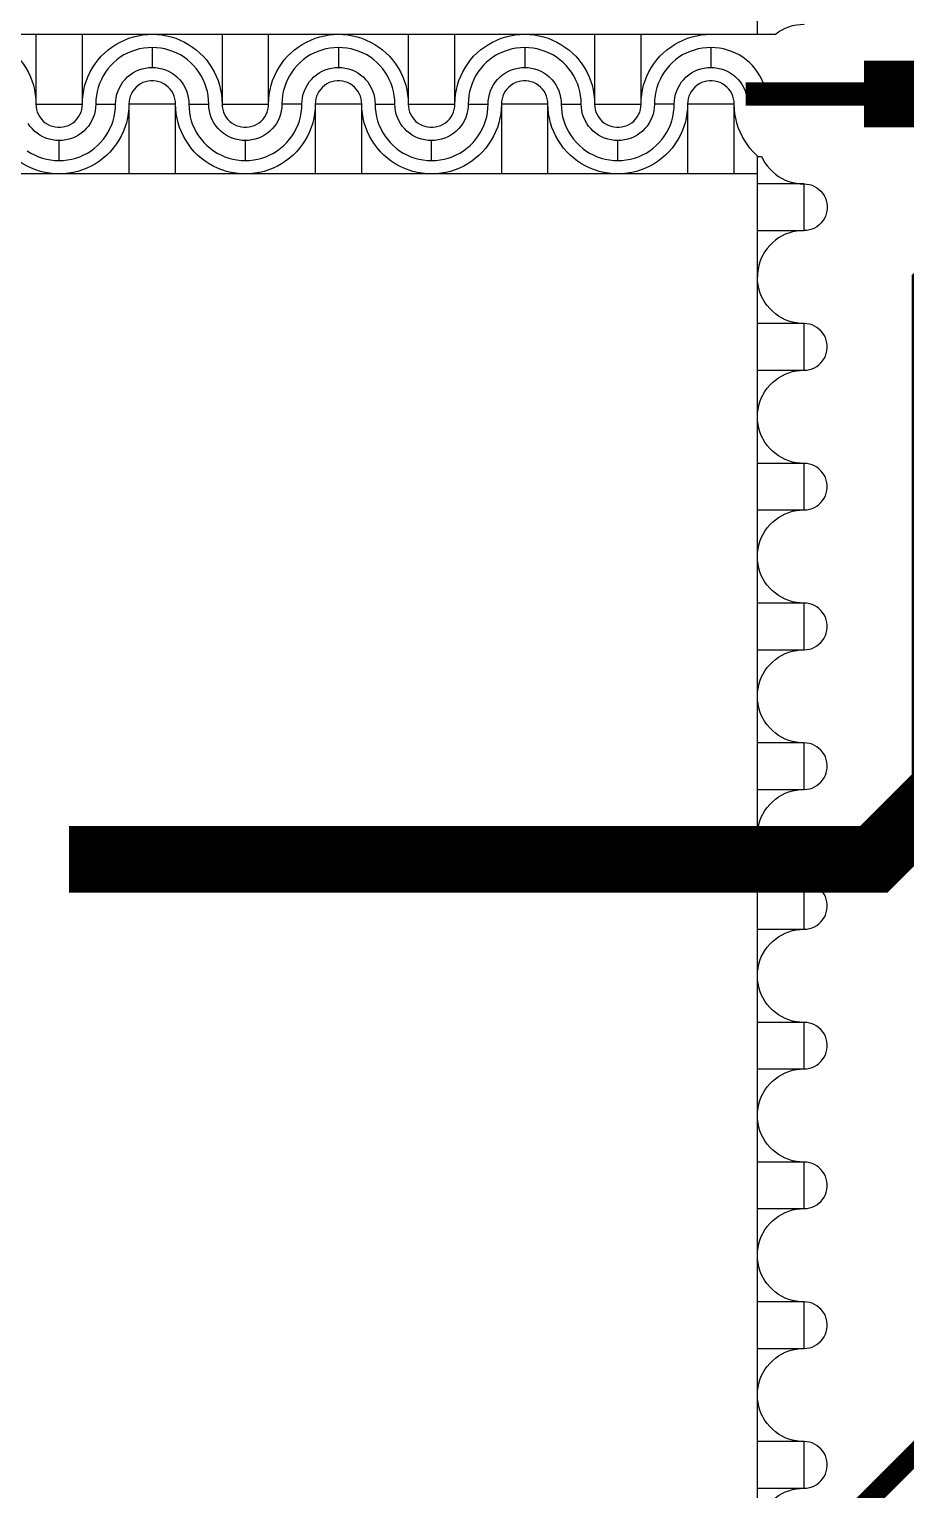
# Model space of a CAD drawing. Extents: x 190.8 to 267.1, y 124 to 174.8.
# Drawn here: x 232.27 to 233.588, y 154.998 to 157.193 of the extents above; entities that cross this region are included whole.
import ezdxf

# ---------------------------------------------------------------- set-up
doc = ezdxf.new("R2010")
doc.units = 0
doc.header["$MEASUREMENT"] = 0

msp = doc.modelspace()

# ---------------------------------------------------------------- linework, layer by layer
msp.add_line((231.2646, 157.1856), (233.3913, 157.1856))
for points in [[(233.3646, 157.1856), (233.3646, 159.2023)], [(232.1746, 157.1856), (232.1819, 157.1853), (232.1889, 157.1846), (232.1959, 157.1833), (232.2029, 157.1818), (232.2099, 157.1796), (232.2164, 157.1768), (232.2229, 157.1738), (232.2291, 157.1703), (232.2351, 157.1663), (232.2409, 157.1621), (232.2464, 157.1573), (232.2514, 157.1523), (232.2561, 157.1468), (232.2604, 157.1411), (232.2644, 157.1351), (232.2679, 157.1288), (232.2709, 157.1223), (232.2736, 157.1158), (232.2759, 157.1088), (232.2774, 157.1018), (232.2786, 157.0948), (232.2794, 157.0878), (232.2796, 157.0806)], [(232.2796, 157.1856), (232.2796, 157.0806), (232.3496, 157.0806), (232.3496, 157.1856)], [(232.3496, 157.0806), (232.3499, 157.0878), (232.3506, 157.0948), (232.3519, 157.1018), (232.3534, 157.1088), (232.3556, 157.1158), (232.3584, 157.1223), (232.3614, 157.1288), (232.3649, 157.1351), (232.3689, 157.1411), (232.3731, 157.1468), (232.3779, 157.1523), (232.3829, 157.1573), (232.3884, 157.1621), (232.3941, 157.1663), (232.4001, 157.1703), (232.4064, 157.1738), (232.4129, 157.1768), (232.4194, 157.1796), (232.4264, 157.1818), (232.4334, 157.1833), (232.4404, 157.1846), (232.4474, 157.1853), (232.4546, 157.1856)], [(232.4546, 157.1856), (232.4619, 157.1853), (232.4689, 157.1846), (232.4759, 157.1833), (232.4829, 157.1818), (232.4899, 157.1796), (232.4964, 157.1768), (232.5029, 157.1738), (232.5091, 157.1703), (232.5151, 157.1663), (232.5209, 157.1621), (232.5264, 157.1573), (232.5314, 157.1523), (232.5361, 157.1468), (232.5404, 157.1411), (232.5444, 157.1351), (232.5479, 157.1288), (232.5509, 157.1223), (232.5536, 157.1158), (232.5559, 157.1088), (232.5574, 157.1018), (232.5586, 157.0948), (232.5594, 157.0878), (232.5596, 157.0806)], [(232.5596, 157.1856), (232.5596, 157.0806), (232.6296, 157.0806), (232.6296, 157.1856)], [(232.6296, 157.0806), (232.6299, 157.0878), (232.6306, 157.0948), (232.6319, 157.1018), (232.6334, 157.1088), (232.6356, 157.1158), (232.6384, 157.1223), (232.6414, 157.1288), (232.6449, 157.1351), (232.6489, 157.1411), (232.6531, 157.1468), (232.6579, 157.1523), (232.6629, 157.1573), (232.6684, 157.1621), (232.6741, 157.1663), (232.6801, 157.1703), (232.6864, 157.1738), (232.6929, 157.1768), (232.6994, 157.1796), (232.7064, 157.1818), (232.7134, 157.1833), (232.7204, 157.1846), (232.7274, 157.1853), (232.7346, 157.1856)], [(232.7346, 157.1856), (232.7419, 157.1853), (232.7489, 157.1846), (232.7559, 157.1833), (232.7629, 157.1818), (232.7699, 157.1796), (232.7764, 157.1768), (232.7829, 157.1738), (232.7891, 157.1703), (232.7951, 157.1663), (232.8009, 157.1621), (232.8064, 157.1573), (232.8114, 157.1523), (232.8161, 157.1468), (232.8204, 157.1411), (232.8244, 157.1351), (232.8279, 157.1288), (232.8309, 157.1223), (232.8336, 157.1158), (232.8359, 157.1088), (232.8374, 157.1018), (232.8386, 157.0948), (232.8394, 157.0878), (232.8396, 157.0806)], [(232.8396, 157.1856), (232.8396, 157.0806), (232.9096, 157.0806), (232.9096, 157.1856)], [(232.9096, 157.0806), (232.9099, 157.0878), (232.9106, 157.0948), (232.9119, 157.1018), (232.9134, 157.1088), (232.9156, 157.1158), (232.9184, 157.1223), (232.9214, 157.1288), (232.9249, 157.1351), (232.9289, 157.1411), (232.9331, 157.1468), (232.9379, 157.1523), (232.9429, 157.1573), (232.9484, 157.1621), (232.9541, 157.1663), (232.9601, 157.1703), (232.9664, 157.1738), (232.9729, 157.1768), (232.9794, 157.1796), (232.9864, 157.1818), (232.9934, 157.1833), (233.0004, 157.1846), (233.0074, 157.1853), (233.0146, 157.1856)], [(233.0146, 157.1856), (233.0219, 157.1853), (233.0289, 157.1846), (233.0359, 157.1833), (233.0429, 157.1818), (233.0499, 157.1796), (233.0564, 157.1768), (233.0629, 157.1738), (233.0691, 157.1703), (233.0751, 157.1663), (233.0809, 157.1621), (233.0864, 157.1573), (233.0914, 157.1523), (233.0961, 157.1468), (233.1004, 157.1411), (233.1044, 157.1351), (233.1079, 157.1288), (233.1109, 157.1223), (233.1136, 157.1158), (233.1159, 157.1088), (233.1174, 157.1018), (233.1186, 157.0948), (233.1194, 157.0878), (233.1196, 157.0806)], [(233.1196, 157.1856), (233.1196, 157.0806), (233.1896, 157.0806), (233.1896, 157.1856)], [(233.1896, 157.0806), (233.1899, 157.0878), (233.1906, 157.0948), (233.1919, 157.1018), (233.1934, 157.1088), (233.1956, 157.1158), (233.1984, 157.1223), (233.2014, 157.1288), (233.2049, 157.1351), (233.2089, 157.1411), (233.2131, 157.1468), (233.2179, 157.1523), (233.2229, 157.1573), (233.2284, 157.1621), (233.2341, 157.1663), (233.2401, 157.1703), (233.2464, 157.1738), (233.2529, 157.1768), (233.2594, 157.1796), (233.2664, 157.1818), (233.2734, 157.1833), (233.2804, 157.1846), (233.2874, 157.1853), (233.2946, 157.1856)], [(233.3913, 157.1856), (233.3916, 157.1858), (233.3964, 157.1893), (233.4064, 157.1948), (233.4119, 157.1968), (233.4174, 157.1986), (233.4231, 157.1996), (233.4289, 157.2003), (233.4346, 157.2006)], [(232.4546, 157.1656), (232.4484, 157.1653), (232.4419, 157.1646), (232.4356, 157.1636), (232.4296, 157.1618), (232.4236, 157.1598), (232.4176, 157.1571), (232.4121, 157.1543), (232.4066, 157.1508), (232.4016, 157.1471), (232.3969, 157.1428), (232.3924, 157.1383), (232.3881, 157.1336), (232.3844, 157.1286), (232.3809, 157.1231), (232.3781, 157.1176), (232.3754, 157.1116), (232.3734, 157.1056), (232.3716, 157.0996), (232.3706, 157.0933), (232.3699, 157.0868), (232.3696, 157.0806), (232.3996, 157.0806), (232.3999, 157.0856), (232.4006, 157.0906), (232.4016, 157.0956), (232.4034, 157.1006), (232.4054, 157.1051), (232.4079, 157.1096), (232.4106, 157.1138), (232.4139, 157.1176), (232.4176, 157.1213), (232.4214, 157.1246), (232.4256, 157.1273), (232.4301, 157.1298), (232.4346, 157.1318), (232.4396, 157.1336), (232.4446, 157.1346), (232.4496, 157.1353), (232.4546, 157.1356)], [(232.7346, 157.1656), (232.7284, 157.1653), (232.7219, 157.1646), (232.7156, 157.1636), (232.7096, 157.1618), (232.7036, 157.1598), (232.6976, 157.1571), (232.6921, 157.1543), (232.6866, 157.1508), (232.6816, 157.1471), (232.6769, 157.1428), (232.6724, 157.1383), (232.6681, 157.1336), (232.6644, 157.1286), (232.6609, 157.1231), (232.6581, 157.1176), (232.6554, 157.1116), (232.6534, 157.1056), (232.6516, 157.0996), (232.6506, 157.0933), (232.6499, 157.0868), (232.6496, 157.0806)], [(233.0146, 157.1656), (233.0084, 157.1653), (233.0019, 157.1646), (232.9956, 157.1636), (232.9896, 157.1618), (232.9836, 157.1598), (232.9776, 157.1571), (232.9721, 157.1543), (232.9666, 157.1508), (232.9616, 157.1471), (232.9569, 157.1428), (232.9524, 157.1383), (232.9481, 157.1336), (232.9444, 157.1286), (232.9409, 157.1231), (232.9381, 157.1176), (232.9354, 157.1116), (232.9334, 157.1056), (232.9316, 157.0996), (232.9306, 157.0933), (232.9299, 157.0868), (232.9296, 157.0806), (232.9596, 157.0806), (232.9599, 157.0856), (232.9606, 157.0906), (232.9616, 157.0956), (232.9634, 157.1006), (232.9654, 157.1051), (232.9679, 157.1096), (232.9706, 157.1138), (232.9739, 157.1176), (232.9776, 157.1213), (232.9814, 157.1246), (232.9856, 157.1273), (232.9901, 157.1298), (232.9946, 157.1318), (232.9996, 157.1336), (233.0046, 157.1346), (233.0096, 157.1353), (233.0146, 157.1356)], [(233.2946, 157.1656), (233.2884, 157.1653), (233.2819, 157.1646), (233.2756, 157.1636), (233.2696, 157.1618), (233.2636, 157.1598), (233.2576, 157.1571), (233.2521, 157.1543), (233.2466, 157.1508), (233.2416, 157.1471), (233.2369, 157.1428), (233.2324, 157.1383), (233.2281, 157.1336), (233.2244, 157.1286), (233.2209, 157.1231), (233.2181, 157.1176), (233.2154, 157.1116), (233.2134, 157.1056), (233.2116, 157.0996), (233.2106, 157.0933), (233.2099, 157.0868), (233.2096, 157.0806)], [(232.6796, 157.0806), (232.6799, 157.0856), (232.6806, 157.0906), (232.6816, 157.0956), (232.6834, 157.1006), (232.6854, 157.1051), (232.6879, 157.1096), (232.6906, 157.1138), (232.6939, 157.1176), (232.6976, 157.1213), (232.7014, 157.1246), (232.7056, 157.1273), (232.7101, 157.1298), (232.7146, 157.1318), (232.7196, 157.1336), (232.7246, 157.1346), (232.7296, 157.1353), (232.7346, 157.1356)], [(233.2396, 157.0806), (233.2399, 157.0856), (233.2406, 157.0906), (233.2416, 157.0956), (233.2434, 157.1006), (233.2454, 157.1051), (233.2479, 157.1096), (233.2506, 157.1138), (233.2539, 157.1176), (233.2576, 157.1213), (233.2614, 157.1246), (233.2656, 157.1273), (233.2701, 157.1298), (233.2746, 157.1318), (233.2796, 157.1336), (233.2846, 157.1346), (233.2896, 157.1353), (233.2946, 157.1356)], [(232.4896, 157.0806), (232.4894, 157.0846), (232.4886, 157.0886), (232.4876, 157.0926), (232.4859, 157.0963), (232.4839, 157.0998), (232.4814, 157.1031), (232.4786, 157.1061), (232.4756, 157.1086), (232.4721, 157.1108), (232.4684, 157.1128), (232.4646, 157.1141), (232.4606, 157.1151), (232.4566, 157.1156), (232.4526, 157.1156), (232.4486, 157.1151), (232.4446, 157.1141), (232.4406, 157.1128), (232.4371, 157.1108), (232.4336, 157.1086), (232.4306, 157.1061), (232.4279, 157.1031), (232.4254, 157.0998), (232.4234, 157.0963), (232.4216, 157.0926), (232.4206, 157.0886), (232.4199, 157.0846), (232.4196, 157.0806)], [(232.7696, 157.0806), (232.7694, 157.0846), (232.7686, 157.0886), (232.7676, 157.0926), (232.7659, 157.0963), (232.7639, 157.0998), (232.7614, 157.1031), (232.7586, 157.1061), (232.7556, 157.1086), (232.7521, 157.1108), (232.7484, 157.1128), (232.7446, 157.1141), (232.7406, 157.1151), (232.7366, 157.1156), (232.7326, 157.1156), (232.7286, 157.1151), (232.7246, 157.1141), (232.7206, 157.1128), (232.7171, 157.1108), (232.7136, 157.1086), (232.7106, 157.1061), (232.7079, 157.1031), (232.7054, 157.0998), (232.7034, 157.0963), (232.7016, 157.0926), (232.7006, 157.0886), (232.6999, 157.0846), (232.6996, 157.0806)], [(233.0496, 157.0806), (233.0494, 157.0846), (233.0486, 157.0886), (233.0476, 157.0926), (233.0459, 157.0963), (233.0439, 157.0998), (233.0414, 157.1031), (233.0386, 157.1061), (233.0356, 157.1086), (233.0321, 157.1108), (233.0284, 157.1128), (233.0246, 157.1141), (233.0206, 157.1151), (233.0166, 157.1156), (233.0126, 157.1156), (233.0086, 157.1151), (233.0046, 157.1141), (233.0006, 157.1128), (232.9971, 157.1108), (232.9936, 157.1086), (232.9906, 157.1061), (232.9879, 157.1031), (232.9854, 157.0998), (232.9834, 157.0963), (232.9816, 157.0926), (232.9806, 157.0886), (232.9799, 157.0846), (232.9796, 157.0806)], [(233.3296, 157.0806), (233.3294, 157.0846), (233.3286, 157.0886), (233.3276, 157.0926), (233.3259, 157.0963), (233.3239, 157.0998), (233.3214, 157.1031), (233.3186, 157.1061), (233.3156, 157.1086), (233.3121, 157.1108), (233.3084, 157.1128), (233.3046, 157.1141), (233.3006, 157.1151), (233.2966, 157.1156), (233.2926, 157.1156), (233.2886, 157.1151), (233.2846, 157.1141), (233.2806, 157.1128), (233.2771, 157.1108), (233.2736, 157.1086), (233.2706, 157.1061), (233.2679, 157.1031), (233.2654, 157.0998), (233.2634, 157.0963), (233.2616, 157.0926), (233.2606, 157.0886), (233.2599, 157.0846), (233.2596, 157.0806)], [(232.3146, 156.9756), (232.3074, 156.9758), (232.3004, 156.9766), (232.2934, 156.9778), (232.2864, 156.9793), (232.2794, 156.9816), (232.2729, 156.9843), (232.2664, 156.9873), (232.2601, 156.9908), (232.2541, 156.9948), (232.2484, 156.9991), (232.2429, 157.0038), (232.2379, 157.0088), (232.2331, 157.0143), (232.2289, 157.0201), (232.2249, 157.0261), (232.2214, 157.0323), (232.2184, 157.0388), (232.2156, 157.0453), (232.2134, 157.0523), (232.2119, 157.0593), (232.2106, 157.0663), (232.2099, 157.0733), (232.2096, 157.0806)], [(232.2796, 157.0806), (232.2799, 157.0766), (232.2806, 157.0726), (232.2816, 157.0686), (232.2834, 157.0648), (232.2854, 157.0613), (232.2879, 157.0581), (232.2906, 157.0551), (232.2936, 157.0526), (232.2971, 157.0503), (232.3009, 157.0483), (232.3046, 157.0471), (232.3086, 157.0461), (232.3126, 157.0456), (232.3166, 157.0456), (232.3206, 157.0461), (232.3246, 157.0471), (232.3286, 157.0483), (232.3321, 157.0503), (232.3356, 157.0526), (232.3386, 157.0551), (232.3414, 157.0581), (232.3439, 157.0613), (232.3459, 157.0648), (232.3476, 157.0686), (232.3486, 157.0726), (232.3494, 157.0766), (232.3496, 157.0806)], [(232.3696, 157.0806), (232.3694, 157.0756), (232.3686, 157.0706), (232.3676, 157.0656), (232.3659, 157.0606), (232.3639, 157.0561), (232.3614, 157.0516), (232.3586, 157.0473), (232.3554, 157.0436), (232.3516, 157.0398), (232.3479, 157.0366), (232.3436, 157.0338), (232.3391, 157.0313), (232.3346, 157.0293), (232.3296, 157.0276), (232.3246, 157.0266), (232.3196, 157.0258), (232.3146, 157.0256)], [(232.4196, 157.0806), (232.4194, 157.0733), (232.4186, 157.0663), (232.4174, 157.0593), (232.4159, 157.0523), (232.4136, 157.0453), (232.4109, 157.0388), (232.4079, 157.0323), (232.4044, 157.0261), (232.4004, 157.0201), (232.3961, 157.0143), (232.3914, 157.0088), (232.3864, 157.0038), (232.3809, 156.9991), (232.3751, 156.9948), (232.3691, 156.9908), (232.3629, 156.9873), (232.3564, 156.9843), (232.3499, 156.9816), (232.3429, 156.9793), (232.3359, 156.9778), (232.3289, 156.9766), (232.3219, 156.9758), (232.3146, 156.9756)], [(232.3146, 156.9956), (232.3209, 156.9958), (232.3274, 156.9966), (232.3336, 156.9976), (232.3396, 156.9993), (232.3456, 157.0013), (232.3516, 157.0041), (232.3571, 157.0068), (232.3626, 157.0103), (232.3676, 157.0141), (232.3724, 157.0183), (232.3769, 157.0228), (232.3811, 157.0276), (232.3849, 157.0326), (232.3884, 157.0381), (232.3911, 157.0436), (232.3939, 157.0496), (232.3959, 157.0556), (232.3976, 157.0616), (232.3986, 157.0678), (232.3994, 157.0743), (232.3996, 157.0806)], [(232.4896, 156.9756), (232.4896, 157.0806), (232.4196, 157.0806), (232.4196, 156.9756)], [(232.5946, 156.9756), (232.5874, 156.9758), (232.5804, 156.9766), (232.5734, 156.9778), (232.5664, 156.9793), (232.5594, 156.9816), (232.5529, 156.9843), (232.5464, 156.9873), (232.5401, 156.9908), (232.5341, 156.9948), (232.5284, 156.9991), (232.5229, 157.0038), (232.5179, 157.0088), (232.5131, 157.0143), (232.5089, 157.0201), (232.5049, 157.0261), (232.5014, 157.0323), (232.4984, 157.0388), (232.4956, 157.0453), (232.4934, 157.0523), (232.4919, 157.0593), (232.4906, 157.0663), (232.4899, 157.0733), (232.4896, 157.0806)], [(232.5096, 157.0806), (232.5099, 157.0743), (232.5106, 157.0678), (232.5116, 157.0616), (232.5134, 157.0556), (232.5154, 157.0496), (232.5181, 157.0436), (232.5209, 157.0381), (232.5244, 157.0326), (232.5281, 157.0276), (232.5324, 157.0228), (232.5369, 157.0183), (232.5416, 157.0141), (232.5466, 157.0103), (232.5521, 157.0068), (232.5576, 157.0041), (232.5636, 157.0013), (232.5696, 156.9993), (232.5756, 156.9976), (232.5819, 156.9966), (232.5884, 156.9958), (232.5946, 156.9956), (232.5946, 157.0256), (232.5896, 157.0258), (232.5846, 157.0266), (232.5796, 157.0276), (232.5746, 157.0293), (232.5701, 157.0313), (232.5656, 157.0338), (232.5614, 157.0366), (232.5576, 157.0398), (232.5539, 157.0436), (232.5506, 157.0473), (232.5479, 157.0516), (232.5454, 157.0561), (232.5434, 157.0606), (232.5416, 157.0656), (232.5406, 157.0706), (232.5399, 157.0756), (232.5396, 157.0806)], [(232.5596, 157.0806), (232.5599, 157.0766), (232.5606, 157.0726), (232.5616, 157.0686), (232.5634, 157.0648), (232.5654, 157.0613), (232.5679, 157.0581), (232.5706, 157.0551), (232.5736, 157.0526), (232.5771, 157.0503), (232.5809, 157.0483), (232.5846, 157.0471), (232.5886, 157.0461), (232.5926, 157.0456), (232.5966, 157.0456), (232.6006, 157.0461), (232.6046, 157.0471), (232.6086, 157.0483), (232.6121, 157.0503), (232.6156, 157.0526), (232.6186, 157.0551), (232.6214, 157.0581), (232.6239, 157.0613), (232.6259, 157.0648), (232.6276, 157.0686), (232.6286, 157.0726), (232.6294, 157.0766), (232.6296, 157.0806)], [(232.5946, 156.9956), (232.6009, 156.9958), (232.6074, 156.9966), (232.6136, 156.9976), (232.6196, 156.9993), (232.6256, 157.0013), (232.6316, 157.0041), (232.6371, 157.0068), (232.6426, 157.0103), (232.6476, 157.0141), (232.6524, 157.0183), (232.6569, 157.0228), (232.6611, 157.0276), (232.6649, 157.0326), (232.6684, 157.0381), (232.6711, 157.0436), (232.6739, 157.0496), (232.6759, 157.0556), (232.6776, 157.0616), (232.6786, 157.0678), (232.6794, 157.0743), (232.6796, 157.0806), (232.6496, 157.0806), (232.6494, 157.0756), (232.6486, 157.0706), (232.6476, 157.0656), (232.6459, 157.0606), (232.6439, 157.0561), (232.6414, 157.0516), (232.6386, 157.0473), (232.6354, 157.0436), (232.6316, 157.0398), (232.6279, 157.0366), (232.6236, 157.0338), (232.6191, 157.0313), (232.6146, 157.0293), (232.6096, 157.0276), (232.6046, 157.0266), (232.5996, 157.0258), (232.5946, 157.0256)], [(232.6996, 157.0806), (232.6994, 157.0733), (232.6986, 157.0663), (232.6974, 157.0593), (232.6959, 157.0523), (232.6936, 157.0453), (232.6909, 157.0388), (232.6879, 157.0323), (232.6844, 157.0261), (232.6804, 157.0201), (232.6761, 157.0143), (232.6714, 157.0088), (232.6664, 157.0038), (232.6609, 156.9991), (232.6551, 156.9948), (232.6491, 156.9908), (232.6429, 156.9873), (232.6364, 156.9843), (232.6299, 156.9816), (232.6229, 156.9793), (232.6159, 156.9778), (232.6089, 156.9766), (232.6019, 156.9758), (232.5946, 156.9756)], [(232.7696, 156.9756), (232.7696, 157.0806), (232.6996, 157.0806), (232.6996, 156.9756)], [(232.8746, 156.9756), (232.8674, 156.9758), (232.8604, 156.9766), (232.8534, 156.9778), (232.8464, 156.9793), (232.8394, 156.9816), (232.8329, 156.9843), (232.8264, 156.9873), (232.8201, 156.9908), (232.8141, 156.9948), (232.8084, 156.9991), (232.8029, 157.0038), (232.7979, 157.0088), (232.7931, 157.0143), (232.7889, 157.0201), (232.7849, 157.0261), (232.7814, 157.0323), (232.7784, 157.0388), (232.7756, 157.0453), (232.7734, 157.0523), (232.7719, 157.0593), (232.7706, 157.0663), (232.7699, 157.0733), (232.7696, 157.0806)], [(232.7896, 157.0806), (232.7899, 157.0743), (232.7906, 157.0678), (232.7916, 157.0616), (232.7934, 157.0556), (232.7954, 157.0496), (232.7981, 157.0436), (232.8009, 157.0381), (232.8044, 157.0326), (232.8081, 157.0276), (232.8124, 157.0228), (232.8169, 157.0183), (232.8216, 157.0141), (232.8266, 157.0103), (232.8321, 157.0068), (232.8376, 157.0041), (232.8436, 157.0013), (232.8496, 156.9993), (232.8556, 156.9976), (232.8619, 156.9966), (232.8684, 156.9958), (232.8746, 156.9956), (232.8746, 157.0256), (232.8696, 157.0258), (232.8646, 157.0266), (232.8596, 157.0276), (232.8546, 157.0293), (232.8501, 157.0313), (232.8456, 157.0338), (232.8414, 157.0366), (232.8376, 157.0398), (232.8339, 157.0436), (232.8306, 157.0473), (232.8279, 157.0516), (232.8254, 157.0561), (232.8234, 157.0606), (232.8216, 157.0656), (232.8206, 157.0706), (232.8199, 157.0756), (232.8196, 157.0806)], [(232.8396, 157.0806), (232.8399, 157.0766), (232.8406, 157.0726), (232.8416, 157.0686), (232.8434, 157.0648), (232.8454, 157.0613), (232.8479, 157.0581), (232.8506, 157.0551), (232.8536, 157.0526), (232.8571, 157.0503), (232.8609, 157.0483), (232.8646, 157.0471), (232.8686, 157.0461), (232.8726, 157.0456), (232.8766, 157.0456), (232.8806, 157.0461), (232.8846, 157.0471), (232.8886, 157.0483), (232.8921, 157.0503), (232.8956, 157.0526), (232.8986, 157.0551), (232.9014, 157.0581), (232.9039, 157.0613), (232.9059, 157.0648), (232.9076, 157.0686), (232.9086, 157.0726), (232.9094, 157.0766), (232.9096, 157.0806)], [(232.9296, 157.0806), (232.9294, 157.0756), (232.9286, 157.0706), (232.9276, 157.0656), (232.9259, 157.0606), (232.9239, 157.0561), (232.9214, 157.0516), (232.9186, 157.0473), (232.9154, 157.0436), (232.9116, 157.0398), (232.9079, 157.0366), (232.9036, 157.0338), (232.8991, 157.0313), (232.8946, 157.0293), (232.8896, 157.0276), (232.8846, 157.0266), (232.8796, 157.0258), (232.8746, 157.0256)], [(232.9796, 157.0806), (232.9794, 157.0733), (232.9786, 157.0663), (232.9774, 157.0593), (232.9759, 157.0523), (232.9736, 157.0453), (232.9709, 157.0388), (232.9679, 157.0323), (232.9644, 157.0261), (232.9604, 157.0201), (232.9561, 157.0143), (232.9514, 157.0088), (232.9464, 157.0038), (232.9409, 156.9991), (232.9351, 156.9948), (232.9291, 156.9908), (232.9229, 156.9873), (232.9164, 156.9843), (232.9099, 156.9816), (232.9029, 156.9793), (232.8959, 156.9778), (232.8889, 156.9766), (232.8819, 156.9758), (232.8746, 156.9756)], [(232.8746, 156.9956), (232.8809, 156.9958), (232.8874, 156.9966), (232.8936, 156.9976), (232.8996, 156.9993), (232.9056, 157.0013), (232.9116, 157.0041), (232.9171, 157.0068), (232.9226, 157.0103), (232.9276, 157.0141), (232.9324, 157.0183), (232.9369, 157.0228), (232.9411, 157.0276), (232.9449, 157.0326), (232.9484, 157.0381), (232.9511, 157.0436), (232.9539, 157.0496), (232.9559, 157.0556), (232.9576, 157.0616), (232.9586, 157.0678), (232.9594, 157.0743), (232.9596, 157.0806)], [(233.0496, 156.9756), (233.0496, 157.0806), (232.9796, 157.0806), (232.9796, 156.9756)], [(233.1546, 156.9756), (233.1474, 156.9758), (233.1404, 156.9766), (233.1334, 156.9778), (233.1264, 156.9793), (233.1194, 156.9816), (233.1129, 156.9843), (233.1064, 156.9873), (233.1001, 156.9908), (233.0941, 156.9948), (233.0884, 156.9991), (233.0829, 157.0038), (233.0779, 157.0088), (233.0731, 157.0143), (233.0689, 157.0201), (233.0649, 157.0261), (233.0614, 157.0323), (233.0584, 157.0388), (233.0556, 157.0453), (233.0534, 157.0523), (233.0519, 157.0593), (233.0506, 157.0663), (233.0499, 157.0733), (233.0496, 157.0806)], [(233.0696, 157.0806), (233.0699, 157.0743), (233.0706, 157.0678), (233.0716, 157.0616), (233.0734, 157.0556), (233.0754, 157.0496), (233.0781, 157.0436), (233.0809, 157.0381), (233.0844, 157.0326), (233.0881, 157.0276), (233.0924, 157.0228), (233.0969, 157.0183), (233.1016, 157.0141), (233.1066, 157.0103), (233.1121, 157.0068), (233.1176, 157.0041), (233.1236, 157.0013), (233.1296, 156.9993), (233.1356, 156.9976), (233.1419, 156.9966), (233.1484, 156.9958), (233.1546, 156.9956), (233.1546, 157.0256), (233.1496, 157.0258), (233.1446, 157.0266), (233.1396, 157.0276), (233.1346, 157.0293), (233.1301, 157.0313), (233.1256, 157.0338), (233.1214, 157.0366), (233.1176, 157.0398), (233.1139, 157.0436), (233.1106, 157.0473), (233.1079, 157.0516), (233.1054, 157.0561), (233.1034, 157.0606), (233.1016, 157.0656), (233.1006, 157.0706), (233.0999, 157.0756), (233.0996, 157.0806)], [(233.1196, 157.0806), (233.1199, 157.0766), (233.1206, 157.0726), (233.1216, 157.0686), (233.1234, 157.0648), (233.1254, 157.0613), (233.1279, 157.0581), (233.1306, 157.0551), (233.1336, 157.0526), (233.1371, 157.0503), (233.1409, 157.0483), (233.1446, 157.0471), (233.1486, 157.0461), (233.1526, 157.0456), (233.1566, 157.0456), (233.1606, 157.0461), (233.1646, 157.0471), (233.1686, 157.0483), (233.1721, 157.0503), (233.1756, 157.0526), (233.1786, 157.0551), (233.1814, 157.0581), (233.1839, 157.0613), (233.1859, 157.0648), (233.1876, 157.0686), (233.1886, 157.0726), (233.1894, 157.0766), (233.1896, 157.0806)], [(233.1546, 156.9956), (233.1609, 156.9958), (233.1674, 156.9966), (233.1736, 156.9976), (233.1796, 156.9993), (233.1856, 157.0013), (233.1916, 157.0041), (233.1971, 157.0068), (233.2026, 157.0103), (233.2076, 157.0141), (233.2124, 157.0183), (233.2169, 157.0228), (233.2211, 157.0276), (233.2249, 157.0326), (233.2284, 157.0381), (233.2311, 157.0436), (233.2339, 157.0496), (233.2359, 157.0556), (233.2376, 157.0616), (233.2386, 157.0678), (233.2394, 157.0743), (233.2396, 157.0806), (233.2096, 157.0806), (233.2094, 157.0756), (233.2086, 157.0706), (233.2076, 157.0656), (233.2059, 157.0606), (233.2039, 157.0561), (233.2014, 157.0516), (233.1986, 157.0473), (233.1954, 157.0436), (233.1916, 157.0398), (233.1879, 157.0366), (233.1836, 157.0338), (233.1791, 157.0313), (233.1746, 157.0293), (233.1696, 157.0276), (233.1646, 157.0266), (233.1596, 157.0258), (233.1546, 157.0256)], [(233.2596, 157.0806), (233.2594, 157.0733), (233.2586, 157.0663), (233.2574, 157.0593), (233.2559, 157.0523), (233.2536, 157.0453), (233.2509, 157.0388), (233.2479, 157.0323), (233.2444, 157.0261), (233.2404, 157.0201), (233.2361, 157.0143), (233.2314, 157.0088), (233.2264, 157.0038), (233.2209, 156.9991), (233.2151, 156.9948), (233.2091, 156.9908), (233.2029, 156.9873), (233.1964, 156.9843), (233.1899, 156.9816), (233.1829, 156.9793), (233.1759, 156.9778), (233.1689, 156.9766), (233.1619, 156.9758), (233.1546, 156.9756)], [(233.3296, 156.9756), (233.3296, 157.0806), (233.2596, 157.0806), (233.2596, 156.9756)], [(233.3646, 157.0023), (233.3629, 157.0038), (233.3579, 157.0088), (233.3531, 157.0143), (233.3489, 157.0201), (233.3449, 157.0261), (233.3414, 157.0323), (233.3384, 157.0388), (233.3356, 157.0453), (233.3334, 157.0523), (233.3319, 157.0593), (233.3306, 157.0663), (233.3299, 157.0733), (233.3296, 157.0806)], [(232.2666, 157.0103), (232.2721, 157.0068), (232.2776, 157.0041), (232.2836, 157.0013), (232.2896, 156.9993), (232.2956, 156.9976), (232.3019, 156.9966), (232.3084, 156.9958), (232.3146, 156.9956), (232.3146, 157.0256), (232.3096, 157.0258), (232.3046, 157.0266), (232.2996, 157.0276), (232.2946, 157.0293), (232.2901, 157.0313), (232.2856, 157.0338), (232.2814, 157.0366), (232.2776, 157.0398), (232.2739, 157.0436), (232.2706, 157.0473), (232.2679, 157.0516)], [(233.3646, 154.9856), (233.3646, 157.0023)], [(233.3646, 157.0016), (233.3708, 157.0016), (233.3759, 156.9923), (233.3794, 156.9876), (233.3831, 156.9831), (233.3871, 156.9791), (233.3916, 156.9753), (233.3964, 156.9718), (233.4064, 156.9663), (233.4119, 156.9643), (233.4174, 156.9626), (233.4231, 156.9616), (233.4289, 156.9608), (233.4346, 156.9606)], [(233.3646, 156.9756), (231.2646, 156.9756)], [(233.3646, 156.8906), (233.4346, 156.8906), (233.4346, 156.9606), (233.3646, 156.9606)], [(233.4346, 156.9606), (233.4386, 156.9603), (233.4426, 156.9596), (233.4466, 156.9586), (233.4504, 156.9568), (233.4539, 156.9548), (233.4571, 156.9523), (233.4601, 156.9496), (233.4626, 156.9466), (233.4649, 156.9431), (233.4669, 156.9393), (233.4681, 156.9356), (233.4691, 156.9316), (233.4696, 156.9276), (233.4696, 156.9236), (233.4691, 156.9196), (233.4681, 156.9156), (233.4669, 156.9116), (233.4649, 156.9081), (233.4626, 156.9046), (233.4601, 156.9016), (233.4571, 156.8988), (233.4539, 156.8963), (233.4504, 156.8943), (233.4466, 156.8926), (233.4426, 156.8916), (233.4386, 156.8908), (233.4346, 156.8906)], [(233.4346, 156.8906), (233.4289, 156.8903), (233.4231, 156.8896), (233.4174, 156.8886), (233.4119, 156.8868), (233.4064, 156.8848), (233.3964, 156.8793), (233.3916, 156.8758), (233.3871, 156.8721), (233.3831, 156.8681), (233.3794, 156.8636), (233.3759, 156.8588), (233.3704, 156.8488), (233.3684, 156.8433), (233.3666, 156.8378), (233.3656, 156.8321), (233.3649, 156.8263), (233.3646, 156.8206)], [(233.4346, 156.7506), (233.4289, 156.7508), (233.4231, 156.7516), (233.4174, 156.7526), (233.4119, 156.7543), (233.4064, 156.7563), (233.3964, 156.7618), (233.3916, 156.7653), (233.3871, 156.7691), (233.3831, 156.7731), (233.3794, 156.7776), (233.3759, 156.7823), (233.3704, 156.7923), (233.3684, 156.7978), (233.3666, 156.8033), (233.3656, 156.8091), (233.3649, 156.8148), (233.3646, 156.8206)], [(233.3646, 156.6806), (233.4346, 156.6806), (233.4346, 156.7506), (233.3646, 156.7506)], [(233.4346, 156.6806), (233.4386, 156.6808), (233.4426, 156.6816), (233.4466, 156.6826), (233.4504, 156.6843), (233.4539, 156.6863), (233.4571, 156.6888), (233.4601, 156.6916), (233.4626, 156.6946), (233.4649, 156.6981), (233.4669, 156.7018), (233.4681, 156.7056), (233.4691, 156.7096), (233.4696, 156.7136), (233.4696, 156.7176), (233.4691, 156.7216), (233.4681, 156.7256), (233.4669, 156.7296), (233.4649, 156.7331), (233.4626, 156.7366), (233.4601, 156.7396), (233.4571, 156.7423), (233.4539, 156.7448), (233.4504, 156.7468), (233.4466, 156.7486), (233.4426, 156.7496), (233.4386, 156.7503), (233.4346, 156.7506)], [(233.3646, 156.6106), (233.3649, 156.6163), (233.3656, 156.6221), (233.3666, 156.6278), (233.3684, 156.6333), (233.3704, 156.6388), (233.3759, 156.6488), (233.3794, 156.6536), (233.3831, 156.6581), (233.3871, 156.6621), (233.3916, 156.6658), (233.3964, 156.6693), (233.4064, 156.6748), (233.4119, 156.6768), (233.4174, 156.6786), (233.4231, 156.6796), (233.4289, 156.6803), (233.4346, 156.6806)], [(233.4346, 156.5406), (233.4289, 156.5408), (233.4231, 156.5416), (233.4174, 156.5426), (233.4119, 156.5443), (233.4064, 156.5463), (233.3964, 156.5518), (233.3916, 156.5553), (233.3871, 156.5591), (233.3831, 156.5631), (233.3794, 156.5676), (233.3759, 156.5723), (233.3704, 156.5823), (233.3684, 156.5878), (233.3666, 156.5933), (233.3656, 156.5991), (233.3649, 156.6048), (233.3646, 156.6106)], [(233.3646, 156.4706), (233.4346, 156.4706), (233.4346, 156.5406), (233.3646, 156.5406)], [(233.4346, 156.4706), (233.4386, 156.4708), (233.4426, 156.4716), (233.4466, 156.4726), (233.4504, 156.4743), (233.4539, 156.4763), (233.4571, 156.4788), (233.4601, 156.4816), (233.4626, 156.4846), (233.4649, 156.4881), (233.4669, 156.4918), (233.4681, 156.4956), (233.4691, 156.4996), (233.4696, 156.5036), (233.4696, 156.5076), (233.4691, 156.5116), (233.4681, 156.5156), (233.4669, 156.5196), (233.4649, 156.5231), (233.4626, 156.5266), (233.4601, 156.5296), (233.4571, 156.5323), (233.4539, 156.5348), (233.4504, 156.5368), (233.4466, 156.5386), (233.4426, 156.5396), (233.4386, 156.5403), (233.4346, 156.5406)], [(233.3646, 156.4006), (233.3649, 156.4063), (233.3656, 156.4121), (233.3666, 156.4178), (233.3684, 156.4233), (233.3704, 156.4288), (233.3759, 156.4388), (233.3794, 156.4436), (233.3831, 156.4481), (233.3871, 156.4521), (233.3916, 156.4558), (233.3964, 156.4593), (233.4064, 156.4648), (233.4119, 156.4668), (233.4174, 156.4686), (233.4231, 156.4696), (233.4289, 156.4703), (233.4346, 156.4706)], [(233.4346, 156.3306), (233.4289, 156.3308), (233.4231, 156.3316), (233.4174, 156.3326), (233.4119, 156.3343), (233.4064, 156.3363), (233.3964, 156.3418), (233.3916, 156.3453), (233.3871, 156.3491), (233.3831, 156.3531), (233.3794, 156.3576), (233.3759, 156.3623), (233.3704, 156.3723), (233.3684, 156.3778), (233.3666, 156.3833), (233.3656, 156.3891), (233.3649, 156.3948), (233.3646, 156.4006)], [(233.3646, 156.2606), (233.4346, 156.2606), (233.4346, 156.3306), (233.3646, 156.3306)], [(233.4346, 156.2606), (233.4386, 156.2608), (233.4426, 156.2616), (233.4466, 156.2626), (233.4504, 156.2643), (233.4539, 156.2663), (233.4571, 156.2688), (233.4601, 156.2716), (233.4626, 156.2746), (233.4649, 156.2781), (233.4669, 156.2818), (233.4681, 156.2856), (233.4691, 156.2896), (233.4696, 156.2936), (233.4696, 156.2976), (233.4691, 156.3016), (233.4681, 156.3056), (233.4669, 156.3096), (233.4649, 156.3131), (233.4626, 156.3166), (233.4601, 156.3196), (233.4571, 156.3223), (233.4539, 156.3248), (233.4504, 156.3268), (233.4466, 156.3286), (233.4426, 156.3296), (233.4386, 156.3303), (233.4346, 156.3306)], [(233.3646, 156.1906), (233.3649, 156.1963), (233.3656, 156.2021), (233.3666, 156.2078), (233.3684, 156.2133), (233.3704, 156.2188), (233.3759, 156.2288), (233.3794, 156.2336), (233.3831, 156.2381), (233.3871, 156.2421), (233.3916, 156.2458), (233.3964, 156.2493), (233.4064, 156.2548), (233.4119, 156.2568), (233.4174, 156.2586), (233.4231, 156.2596), (233.4289, 156.2603), (233.4346, 156.2606)], [(233.4346, 156.1206), (233.4289, 156.1208), (233.4231, 156.1216), (233.4174, 156.1226), (233.4119, 156.1243), (233.4064, 156.1263), (233.3964, 156.1318), (233.3916, 156.1353), (233.3871, 156.1391), (233.3831, 156.1431), (233.3794, 156.1476), (233.3759, 156.1523), (233.3704, 156.1623), (233.3684, 156.1678), (233.3666, 156.1733), (233.3656, 156.1791), (233.3649, 156.1848), (233.3646, 156.1906)], [(233.3646, 156.0506), (233.4346, 156.0506), (233.4346, 156.1206), (233.3646, 156.1206)], [(233.4346, 156.0506), (233.4386, 156.0508), (233.4426, 156.0516), (233.4466, 156.0526), (233.4504, 156.0543), (233.4539, 156.0563), (233.4571, 156.0588), (233.4601, 156.0616), (233.4626, 156.0646), (233.4649, 156.0681), (233.4669, 156.0718), (233.4681, 156.0756), (233.4691, 156.0796), (233.4696, 156.0836), (233.4696, 156.0876), (233.4691, 156.0916), (233.4681, 156.0956), (233.4669, 156.0996), (233.4649, 156.1031), (233.4626, 156.1066), (233.4601, 156.1096), (233.4571, 156.1123), (233.4539, 156.1148), (233.4504, 156.1168), (233.4466, 156.1186), (233.4426, 156.1196), (233.4386, 156.1203), (233.4346, 156.1206)], [(233.3646, 155.9806), (233.3649, 155.9863), (233.3656, 155.9921), (233.3666, 155.9978), (233.3684, 156.0033), (233.3704, 156.0088), (233.3759, 156.0188), (233.3794, 156.0236), (233.3831, 156.0281), (233.3871, 156.0321), (233.3916, 156.0358), (233.3964, 156.0393), (233.4064, 156.0448), (233.4119, 156.0468), (233.4174, 156.0486), (233.4231, 156.0496), (233.4289, 156.0503), (233.4346, 156.0506)], [(233.4346, 155.9106), (233.4289, 155.9108), (233.4231, 155.9116), (233.4174, 155.9126), (233.4119, 155.9143), (233.4064, 155.9163), (233.3964, 155.9218), (233.3916, 155.9253), (233.3871, 155.9291), (233.3831, 155.9331), (233.3794, 155.9376), (233.3759, 155.9423), (233.3704, 155.9523), (233.3684, 155.9578), (233.3666, 155.9633), (233.3656, 155.9691), (233.3649, 155.9748), (233.3646, 155.9806)], [(233.3646, 155.8406), (233.4346, 155.8406), (233.4346, 155.9106), (233.3646, 155.9106)], [(233.4346, 155.8406), (233.4386, 155.8408), (233.4426, 155.8416), (233.4466, 155.8426), (233.4504, 155.8443), (233.4539, 155.8463), (233.4571, 155.8488), (233.4601, 155.8516), (233.4626, 155.8546), (233.4649, 155.8581), (233.4669, 155.8618), (233.4681, 155.8656), (233.4691, 155.8696), (233.4696, 155.8736), (233.4696, 155.8776), (233.4691, 155.8816), (233.4681, 155.8856), (233.4669, 155.8896), (233.4649, 155.8931), (233.4626, 155.8966), (233.4601, 155.8996), (233.4571, 155.9023), (233.4539, 155.9048), (233.4504, 155.9068), (233.4466, 155.9086), (233.4426, 155.9096), (233.4386, 155.9103), (233.4346, 155.9106)], [(233.3646, 155.7706), (233.3649, 155.7763), (233.3656, 155.7821), (233.3666, 155.7878), (233.3684, 155.7933), (233.3704, 155.7988), (233.3759, 155.8088), (233.3794, 155.8136), (233.3831, 155.8181), (233.3871, 155.8221), (233.3916, 155.8258), (233.3964, 155.8293), (233.4064, 155.8348), (233.4119, 155.8368), (233.4174, 155.8386), (233.4231, 155.8396), (233.4289, 155.8403), (233.4346, 155.8406)], [(233.4346, 155.7006), (233.4289, 155.7008), (233.4231, 155.7016), (233.4174, 155.7026), (233.4119, 155.7043), (233.4064, 155.7063), (233.3964, 155.7118), (233.3916, 155.7153), (233.3871, 155.7191), (233.3831, 155.7231), (233.3794, 155.7276), (233.3759, 155.7323), (233.3704, 155.7423), (233.3684, 155.7478), (233.3666, 155.7533), (233.3656, 155.7591), (233.3649, 155.7648), (233.3646, 155.7706)], [(233.3646, 155.6306), (233.4346, 155.6306), (233.4346, 155.7006), (233.3646, 155.7006)], [(233.4346, 155.6306), (233.4386, 155.6308), (233.4426, 155.6316), (233.4466, 155.6326), (233.4504, 155.6343), (233.4539, 155.6363), (233.4571, 155.6388), (233.4601, 155.6416), (233.4626, 155.6446), (233.4649, 155.6481), (233.4669, 155.6518), (233.4681, 155.6556), (233.4691, 155.6596), (233.4696, 155.6636), (233.4696, 155.6676), (233.4691, 155.6716), (233.4681, 155.6756), (233.4669, 155.6796), (233.4649, 155.6831), (233.4626, 155.6866), (233.4601, 155.6896), (233.4571, 155.6923), (233.4539, 155.6948), (233.4504, 155.6968), (233.4466, 155.6986), (233.4426, 155.6996), (233.4386, 155.7003), (233.4346, 155.7006)], [(233.3646, 155.5606), (233.3649, 155.5663), (233.3656, 155.5721), (233.3666, 155.5778), (233.3684, 155.5833), (233.3704, 155.5888), (233.3759, 155.5988), (233.3794, 155.6036), (233.3831, 155.6081), (233.3871, 155.6121), (233.3916, 155.6158), (233.3964, 155.6193), (233.4064, 155.6248), (233.4119, 155.6268), (233.4174, 155.6286), (233.4231, 155.6296), (233.4289, 155.6303), (233.4346, 155.6306)], [(233.4346, 155.4906), (233.4289, 155.4908), (233.4231, 155.4916), (233.4174, 155.4926), (233.4119, 155.4943), (233.4064, 155.4963), (233.3964, 155.5018), (233.3916, 155.5053), (233.3871, 155.5091), (233.3831, 155.5131), (233.3794, 155.5176), (233.3759, 155.5223), (233.3704, 155.5323), (233.3684, 155.5378), (233.3666, 155.5433), (233.3656, 155.5491), (233.3649, 155.5548), (233.3646, 155.5606)], [(233.3646, 155.4206), (233.4346, 155.4206), (233.4346, 155.4906), (233.3646, 155.4906)], [(233.4346, 155.4206), (233.4386, 155.4208), (233.4426, 155.4216), (233.4466, 155.4226), (233.4504, 155.4243), (233.4539, 155.4263), (233.4571, 155.4288), (233.4601, 155.4316), (233.4626, 155.4346), (233.4649, 155.4381), (233.4669, 155.4418), (233.4681, 155.4456), (233.4691, 155.4496), (233.4696, 155.4536), (233.4696, 155.4576), (233.4691, 155.4616), (233.4681, 155.4656), (233.4669, 155.4696), (233.4649, 155.4731), (233.4626, 155.4766), (233.4601, 155.4796), (233.4571, 155.4823), (233.4539, 155.4848), (233.4504, 155.4868), (233.4466, 155.4886), (233.4426, 155.4896), (233.4386, 155.4903), (233.4346, 155.4906)], [(233.3646, 155.3506), (233.3649, 155.3563), (233.3656, 155.3621), (233.3666, 155.3678), (233.3684, 155.3733), (233.3704, 155.3788), (233.3759, 155.3888), (233.3794, 155.3936), (233.3831, 155.3981), (233.3871, 155.4021), (233.3916, 155.4058), (233.3964, 155.4093), (233.4064, 155.4148), (233.4119, 155.4168), (233.4174, 155.4186), (233.4231, 155.4196), (233.4289, 155.4203), (233.4346, 155.4206)], [(233.4346, 155.2806), (233.4289, 155.2808), (233.4231, 155.2816), (233.4174, 155.2826), (233.4119, 155.2843), (233.4064, 155.2863), (233.3964, 155.2918), (233.3916, 155.2953), (233.3871, 155.2991), (233.3831, 155.3031), (233.3794, 155.3076), (233.3759, 155.3123), (233.3704, 155.3223), (233.3684, 155.3278), (233.3666, 155.3333), (233.3656, 155.3391), (233.3649, 155.3448), (233.3646, 155.3506)], [(233.3646, 155.2106), (233.4346, 155.2106), (233.4346, 155.2806), (233.3646, 155.2806)], [(233.4346, 155.2106), (233.4386, 155.2108), (233.4426, 155.2116), (233.4466, 155.2126), (233.4504, 155.2143), (233.4539, 155.2163), (233.4571, 155.2188), (233.4601, 155.2216), (233.4626, 155.2246), (233.4649, 155.2281), (233.4669, 155.2318), (233.4681, 155.2356), (233.4691, 155.2396), (233.4696, 155.2436), (233.4696, 155.2476), (233.4691, 155.2516), (233.4681, 155.2556), (233.4669, 155.2596), (233.4649, 155.2631), (233.4626, 155.2666), (233.4601, 155.2696), (233.4571, 155.2723), (233.4539, 155.2748), (233.4504, 155.2768), (233.4466, 155.2786), (233.4426, 155.2796), (233.4386, 155.2803), (233.4346, 155.2806)], [(233.3646, 155.1406), (233.3649, 155.1463), (233.3656, 155.1521), (233.3666, 155.1578), (233.3684, 155.1633), (233.3704, 155.1688), (233.3759, 155.1788), (233.3794, 155.1836), (233.3831, 155.1881), (233.3871, 155.1921), (233.3916, 155.1958), (233.3964, 155.1993), (233.4064, 155.2048), (233.4119, 155.2068), (233.4174, 155.2086), (233.4231, 155.2096), (233.4289, 155.2103), (233.4346, 155.2106)], [(233.4346, 155.0706), (233.4289, 155.0708), (233.4231, 155.0716), (233.4174, 155.0726), (233.4119, 155.0743), (233.4064, 155.0763), (233.3964, 155.0818), (233.3916, 155.0853), (233.3871, 155.0891), (233.3831, 155.0931), (233.3794, 155.0976), (233.3759, 155.1023), (233.3704, 155.1123), (233.3684, 155.1178), (233.3666, 155.1233), (233.3656, 155.1291), (233.3649, 155.1348), (233.3646, 155.1406)], [(233.3646, 155.0006), (233.4346, 155.0006), (233.4346, 155.0706), (233.3646, 155.0706)], [(233.4346, 155.0006), (233.4386, 155.0008), (233.4426, 155.0016), (233.4466, 155.0026), (233.4504, 155.0043), (233.4539, 155.0063), (233.4571, 155.0088), (233.4601, 155.0116), (233.4626, 155.0146), (233.4649, 155.0181), (233.4669, 155.0218), (233.4681, 155.0256), (233.4691, 155.0296), (233.4696, 155.0336), (233.4696, 155.0376), (233.4691, 155.0416), (233.4681, 155.0456), (233.4669, 155.0496), (233.4649, 155.0531), (233.4626, 155.0566), (233.4601, 155.0596), (233.4571, 155.0623), (233.4539, 155.0648), (233.4504, 155.0668), (233.4466, 155.0686), (233.4426, 155.0696), (233.4386, 155.0703), (233.4346, 155.0706)], [(233.3913, 154.9856), (233.3916, 154.9858), (233.3964, 154.9893), (233.4064, 154.9948), (233.4119, 154.9968), (233.4174, 154.9986), (233.4231, 154.9996), (233.4289, 155.0003), (233.4346, 155.0006)]]:
    msp.add_lwpolyline(points)
for points, const_width in [([(233.5249, 157.0957), (233.6249, 157.0957), (234.8446, 158.3016), (255.0023, 158.3016), (255.5194, 158.3881), (261.6627, 158.3881), (261.9746, 157.6697), (261.9746, 156.8157)], 0.1), ([(232.3296, 155.9457), (233.5396, 155.9457), (233.6464, 156.0525), (233.6464, 156.8025), (234.9439, 158.0898), (255.0023, 158.0898), (255.5194, 158.1531), (259.1619, 158.1531), (259.4346, 157.4507), (259.4346, 156.8055)], 0.1), ([(233.5431, 157.0957), (233.3471, 157.0957)], 0.035), ([(233.7656, 155.2456), (233.6646, 155.2456), (233.6646, 155.1156), (233.4446, 154.8956), (233.3496, 154.8956)], 0.03)]:
    msp.add_lwpolyline(points, dxfattribs=dict(const_width=const_width))
for points in [[(232.5396, 157.0806), (232.5394, 157.0868), (232.5386, 157.0933), (232.5376, 157.0996), (232.5359, 157.1056), (232.5339, 157.1116), (232.5311, 157.1176), (232.5284, 157.1231), (232.5249, 157.1286), (232.5211, 157.1336), (232.5169, 157.1383), (232.5124, 157.1428), (232.5076, 157.1471), (232.5026, 157.1508), (232.4971, 157.1543), (232.4916, 157.1571), (232.4856, 157.1598), (232.4796, 157.1618), (232.4736, 157.1636), (232.4674, 157.1646), (232.4609, 157.1653), (232.4546, 157.1656), (232.4546, 157.1356), (232.4596, 157.1353), (232.4646, 157.1346), (232.4696, 157.1336), (232.4746, 157.1318), (232.4791, 157.1298), (232.4836, 157.1273), (232.4879, 157.1246), (232.4916, 157.1213), (232.4954, 157.1176), (232.4986, 157.1138), (232.5014, 157.1096), (232.5039, 157.1051), (232.5059, 157.1006), (232.5076, 157.0956), (232.5086, 157.0906), (232.5094, 157.0856), (232.5096, 157.0806)], [(232.8196, 157.0806), (232.8194, 157.0868), (232.8186, 157.0933), (232.8176, 157.0996), (232.8159, 157.1056), (232.8139, 157.1116), (232.8111, 157.1176), (232.8084, 157.1231), (232.8049, 157.1286), (232.8011, 157.1336), (232.7969, 157.1383), (232.7924, 157.1428), (232.7876, 157.1471), (232.7826, 157.1508), (232.7771, 157.1543), (232.7716, 157.1571), (232.7656, 157.1598), (232.7596, 157.1618), (232.7536, 157.1636), (232.7474, 157.1646), (232.7409, 157.1653), (232.7346, 157.1656), (232.7346, 157.1356), (232.7396, 157.1353), (232.7446, 157.1346), (232.7496, 157.1336), (232.7546, 157.1318), (232.7591, 157.1298), (232.7636, 157.1273), (232.7679, 157.1246), (232.7716, 157.1213), (232.7754, 157.1176), (232.7786, 157.1138), (232.7814, 157.1096), (232.7839, 157.1051), (232.7859, 157.1006), (232.7876, 157.0956), (232.7886, 157.0906), (232.7894, 157.0856), (232.7896, 157.0806)], [(233.0996, 157.0806), (233.0994, 157.0868), (233.0986, 157.0933), (233.0976, 157.0996), (233.0959, 157.1056), (233.0939, 157.1116), (233.0911, 157.1176), (233.0884, 157.1231), (233.0849, 157.1286), (233.0811, 157.1336), (233.0769, 157.1383), (233.0724, 157.1428), (233.0676, 157.1471), (233.0626, 157.1508), (233.0571, 157.1543), (233.0516, 157.1571), (233.0456, 157.1598), (233.0396, 157.1618), (233.0336, 157.1636), (233.0274, 157.1646), (233.0209, 157.1653), (233.0146, 157.1656), (233.0146, 157.1356), (233.0196, 157.1353), (233.0246, 157.1346), (233.0296, 157.1336), (233.0346, 157.1318), (233.0391, 157.1298), (233.0436, 157.1273), (233.0479, 157.1246), (233.0516, 157.1213), (233.0554, 157.1176), (233.0586, 157.1138), (233.0614, 157.1096), (233.0639, 157.1051), (233.0659, 157.1006), (233.0676, 157.0956), (233.0686, 157.0906), (233.0694, 157.0856), (233.0696, 157.0806)], [(233.3796, 157.0806), (233.3794, 157.0868), (233.3786, 157.0933), (233.3776, 157.0996), (233.3759, 157.1056), (233.3739, 157.1116), (233.3711, 157.1176), (233.3684, 157.1231), (233.3649, 157.1286), (233.3611, 157.1336), (233.3569, 157.1383), (233.3524, 157.1428), (233.3476, 157.1471), (233.3426, 157.1508), (233.3371, 157.1543), (233.3316, 157.1571), (233.3256, 157.1598), (233.3196, 157.1618), (233.3136, 157.1636), (233.3074, 157.1646), (233.3009, 157.1653), (233.2946, 157.1656), (233.2946, 157.1356), (233.2996, 157.1353), (233.3046, 157.1346), (233.3096, 157.1336), (233.3146, 157.1318), (233.3191, 157.1298), (233.3236, 157.1273), (233.3279, 157.1246), (233.3316, 157.1213), (233.3354, 157.1176), (233.3386, 157.1138), (233.3414, 157.1096), (233.3439, 157.1051), (233.3459, 157.1006), (233.3476, 157.0956), (233.3486, 157.0906), (233.3494, 157.0856), (233.3496, 157.0806)]]:
    msp.add_lwpolyline(points, close=True)

doc.saveas('drawing.dxf')
